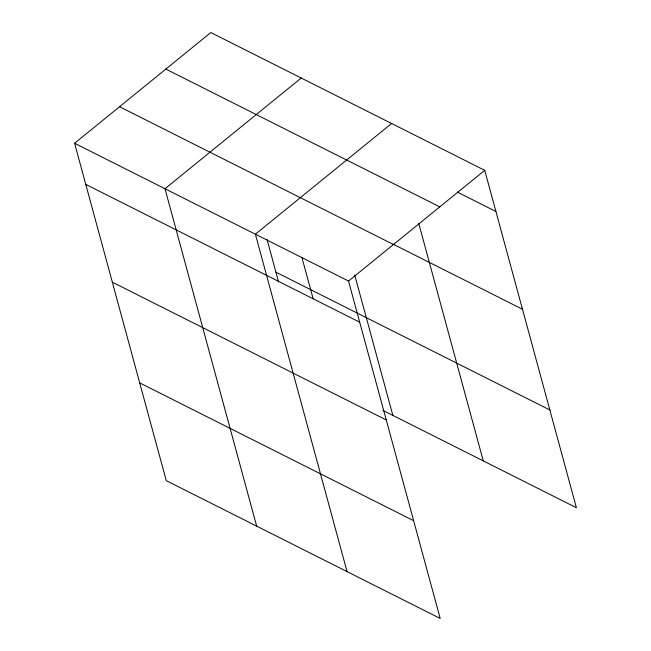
<?xml version="1.0" encoding="UTF-8"?>
<svg xmlns="http://www.w3.org/2000/svg" width="651" height="651" viewBox="0 0 651 651"><rect width="100%" height="100%" fill="white"/><g stroke="black" fill="none" stroke-linecap="round" stroke-linejoin="round"><path stroke-width="0.98" d="M74.596 143.269L348.521 281.053L440.19 618.45L166.265 480.658L74.596 143.269L210.81 32.55L484.735 170.342L576.404 507.731L382.934 410.415M301.21 78.022L164.996 188.741L256.665 526.13M391.601 123.495L255.387 234.205L347.056 571.602M348.521 281.053L484.735 170.342M457.401 192.11L495.907 211.477M165.859 69.087L439.783 206.872M393.18 244.206L522.468 309.241M119.548 106.731L393.473 244.516M275.918 272.183L549.835 409.967M85.777 184.404L359.694 322.196M112.338 282.168L386.263 419.96M139.705 382.894L413.629 520.686M418.715 223.285L483.27 460.884M354.73 275.031L392.87 415.411M301.95 257.633L313.131 298.768M266.975 239.251L278.571 281.956"/></g></svg>
